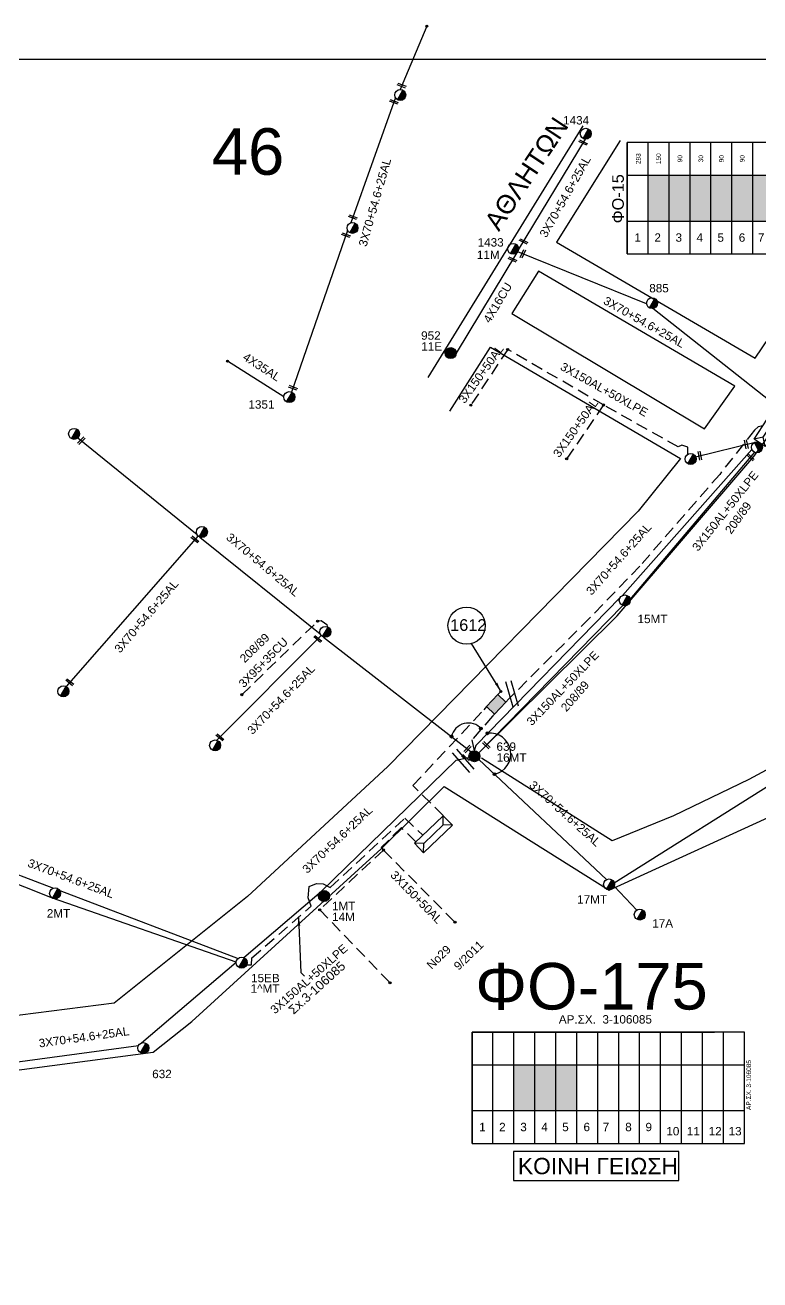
# Model space of a CAD drawing. Header units: millimetres. Extents: x 911 to 5440, y 753 to 2084.
# Drawn here: x 2510.5 to 2668.3, y 1520.7 to 1790.2 of the extents above; entities that cross this region are included whole.
import ezdxf
from ezdxf.enums import TextEntityAlignment as Align

# ---------------------------------------------------------------- set-up
doc = ezdxf.new("R2010")
doc.units = ezdxf.units.MM
doc.linetypes.add('DASHED', pattern=[19.05, 12.7, -6.35])
for name, color, linetype in [('Link Box 4 Διευθύνσεων', 7, 'Continuous'), ('Άγνωστα', 7, 'Continuous'), ('Ασφαλειοκιβώτια Χ.Τ 13 αναχωρήσεων', 7, 'Continuous'), ('Ασφαλειοκιβώτια Χ.Τ 9 αναχωρήσεων', 7, 'Continuous'), ('Γέφυρες Εναέριου Δικτύου', 7, 'Continuous'), ('Γυμνά εναέρια ΧΤ (3Φ)   4x16CU', 7, 'Continuous'), ('Γυμνά εναέρια ΧΤ (3Φ)   4x35AL', 7, 'Continuous'), ('Επιγραφές - Σχήματα', 7, 'Continuous'), ('Καλώδια ΧΤ   3x150+50AL', 7, 'DASHED'), ('Καλώδια ΧΤ   3x150AL+50XLPE', 7, 'DASHED'), ('Καλώδια ΧΤ   3x95+35 CU', 7, 'DASHED'), ('Μηχανική τομή', 7, 'Continuous'), ('Στύλος Ξύλινος', 7, 'Continuous'), ('Στύλος Ξύλινος @ 1', 7, 'Continuous'), ('Στύλος ΦΜ', 7, 'Continuous'), ('Στύλος ΦΜ @ 1', 7, 'Continuous'), ('Συνδέσεις', 7, 'Continuous'), ('Συνεστραμμένα ΧΤ   3x70+54.6+25 AL', 7, 'SYN_LINE'), ('Τομή', 7, 'Continuous'), ('Υποσταθμός εναέριος 2 στύλων', 7, 'Continuous'), ('Υποσταθμός πόλεως', 7, 'Continuous'), ('Υπόβαθρο ΔΕΗ', 7, 'Continuous')]:
    doc.layers.add(name, color=color, linetype=linetype)
doc.styles.get("Standard").update_dxf_attribs({"font": 'arial.ttf'})
doc.linetypes.add('SYN_LINE', pattern='A,0.5,-0.0001,["/\\/\\/\\/",Standard,S=0.1,R=0,X=0,Y=-0.05],-0.25', length=0.7501)
doc.dimstyles.new('ISO-25', dxfattribs={"dimtxt": 2.5, "dimasz": 1.8, "dimexe": 1.25, "dimexo": 0.625, "dimtad": 1, "dimtxsty": 'Standard', "dimcen": 1.8, "dimadec": 0, "dimazin": 0, "dimtfac": 1, "dimtmove": 0, "dimatfit": 3, "dimfxl": 1.25, "dimarcsym": 0})

# ---------------------------------------------------------------- blocks, each defined once
blk = doc.blocks.new('ΥΠΑΡΧΩΝ ΤΣΙΜΕΝΤΕΝΙΟΣ ΣΤΥΛΟΣ')
at = {"layer": 'Στύλος ΦΜ'}
blk.add_hatch(color=7, dxfattribs=at).paths.add_polyline_path([(-1.29, -2.28, 0.574793), (2.62, 0, 0.268822), (1.3, 2.27)])
at = {"layer": 'Στύλος ΦΜ', "color": 7}
blk.add_line((-1.29, -2.28), (1.3, 2.27), dxfattribs=at)
blk.add_circle((0, 0), 2.62, dxfattribs=at)
at = {"layer": 'Στύλος ΦΜ', "flags": 4}
for tag, p in [('ΑΡΙΘΜΟΣ', (-4.68, 8.05)), ('ΤΥΠΟΣ', (-4.91, 3.03))]:
    blk.add_attdef(tag, p, '', height=4, dxfattribs=at)
blk = doc.blocks.new('ΥΠΑΡΧΩΝ ΞΥΛΙΝΟΣ ΣΤΥΛΟΣ')
at = {"layer": 'Στύλος Ξύλινος'}
h = blk.add_hatch(color=7, dxfattribs=at)
h.paths.add_polyline_path([(-2.62, 0, 0.270008), (-1.29, -2.28), (1.3, 2.27, 0.576266)])
h.paths.add_polyline_path([(-1.29, -2.28, 0.574793), (2.62, 0, 0.268822), (1.3, 2.27)])
at = {"layer": 'Στύλος Ξύλινος', "color": 7}
blk.add_line((-1.29, -2.28), (1.3, 2.27), dxfattribs=at)
blk.add_circle((0, 0), 2.62, dxfattribs=at)
at = {"layer": 'Στύλος Ξύλινος', "flags": 4}
for tag, p in [('ΑΡΙΘΜΟΣ', (-4.91, 8.6)), ('ΤΥΠΟΣ', (-4.85, 3.39))]:
    blk.add_attdef(tag, p, '', height=4, dxfattribs=at)
blk = doc.blocks.new('ΥΠΟΣΤΑΘΜΟΣ ΠΟΛΕΩΣ')
at = {"layer": 'Υποσταθμός πόλεως', "linetype": 'Continuous', "ltscale": 40}
blk.add_lwpolyline([(-8.57, 2.82), (8.57, 2.82), (8.57, -2.82), (-8.57, -2.82)], close=True, dxfattribs=at)
for points in [[(-5.75, 0), (-8.57, 2.82)], [(5.75, 0), (8.57, 2.82)], [(-8.57, -2.82), (-5.75, 0)], [(-5.75, 0), (5.75, 0)], [(8.57, -2.82), (5.75, 0)]]:
    blk.add_lwpolyline(points, dxfattribs=at)
at = {"layer": 'Υποσταθμός πόλεως', "linetype": 'SYN_LINE', "ltscale": 40, "flags": 1}
for tag, p in [('ΜΕΤΑΣΧΗΜΑΤΙΣΜΟΣ', (10.6, 2.39)), ('ΙΣΧΥΣ', (10.58, -0.41)), ('ΑΡΙΘΜΟΣ', (10.7, -3.13))]:
    blk.add_attdef(tag, p, '', height=1.8, dxfattribs=at)
blk = doc.blocks.new('ΥΠΟΣΤΑΘΜΟΣ ΕΝΑΕΡΙΟΣ ΕΠΙ 2 ΣΤΥΛΩΝ')
at = {"layer": 'Υποσταθμός εναέριος 2 στύλων', "linetype": 'Continuous'}
for points in [[(-11.97, -2.11, 0.574793), (-8.45, -0.07, 0.268822), (-9.64, 1.98)], [(9.68, -2.15, 0.574793), (13.19, -0.1, 0.268822), (12.01, 1.95)]]:
    blk.add_hatch(color=256, dxfattribs=at).paths.add_polyline_path(points)
for p, q in [((-11.97, -2.11), (-9.64, 1.98)), ((9.68, -2.15), (12.01, 1.95))]:
    blk.add_line(p, q, dxfattribs=at)
for centre in [(-10.81, -0.07), (10.84, -0.1)]:
    blk.add_circle(centre, 2.36, dxfattribs=at)
at = {"layer": 'Υποσταθμός πόλεως', "linetype": 'Continuous', "ltscale": 40}
blk.add_lwpolyline([(-8.57, 2.82), (8.57, 2.82), (8.57, -2.82), (-8.57, -2.82)], close=True, dxfattribs=at)
for points in [[(-5.75, 0), (-8.57, 2.82)], [(-8.57, -2.82), (-5.75, 0)], [(-5.75, 0), (5.75, 0)], [(5.75, 0), (8.57, 2.82)], [(8.57, -2.82), (5.75, 0)]]:
    blk.add_lwpolyline(points, dxfattribs=at)
at = {"layer": 'Υποσταθμός εναέριος 2 στύλων', "ltscale": 40, "flags": 1}
for tag, p in [('ΜΕΤΑΣΧΗΜΑΤΙΣΜΟΣ', (14.09, 2.51)), ('ΙΣΧΥΣ', (14.07, -0.28)), ('ΑΡΙΘΜΟΣ', (14.19, -3))]:
    blk.add_attdef(tag, p, '', height=1.8, dxfattribs=at)
blk = doc.blocks.new('ΑΣΦΑΛΕΙΟΚΙΒΩΤΙΟ ΥΠΟΣΤΑΘΜΟΥ 9 ΑΝΑΧΩΡΗΣΕΩΝ')
at = {"layer": 'Ασφαλειοκιβώτια Χ.Τ 9 αναχωρήσεων', "ltscale": 40}
for p, q in [((-23.8, 40.36), (24.02, 40.36)), ((-9.72, 40.36), (-9.72, -40.64)), ((9.94, 40.36), (9.94, -40.64)), ((-23.8, 31.36), (24.02, 31.36)), ((-23.8, 22.36), (24.02, 22.36)), ((-23.8, 13.36), (24.02, 13.36)), ((-23.8, 4.36), (24.02, 4.36)), ((-23.8, -4.64), (24.02, -4.64)), ((-23.8, -13.64), (24.02, -13.64)), ((-23.8, -22.64), (24.02, -22.64)), ((-23.8, -31.64), (24.02, -31.64))]:
    blk.add_line(p, q, dxfattribs=at)
at = {"layer": 'Ασφαλειοκιβώτια Χ.Τ 9 αναχωρήσεων'}
blk.add_lwpolyline([(-23.8, -40.64), (24.02, -40.64), (24.02, 40.36), (-23.8, 40.36)], close=True, dxfattribs=at)
for s, p in [('1', (-18.61, 37.24)), ('2', (-18.61, 28.67)), ('3', (-18.61, 19.6)), ('4', (-18.61, 10.58)), ('5', (-18.61, 1.57)), ('6', (-18.61, -7.57)), ('7', (-18.61, -15.81)), ('8', (-18.61, -25.5)), ('9', (-18.61, -34.19))]:
    blk.add_text(s, height=3.6, rotation=270, dxfattribs=at).set_placement(p)
at = {"layer": 'Ασφαλειοκιβώτια Χ.Τ 9 αναχωρήσεων', "ltscale": 40}
for tag, height, p in [('ΟΝΟΜΑ', 5, (-0.16, 44.31)), ('ΚΕΙΜΕΝΟ 1', 2, (17.06, 35.59)), ('ΚΕΙΜΕΝΟ 2', 2, (17.06, 26.88)), ('ΚΕΙΜΕΝΟ 3', 2, (17.06, 17.69)), ('ΚΕΙΜΕΝΟ 4', 2, (17.06, 8.71)), ('ΚΕΙΜΕΝΟ 5', 2, (17.06, -0.13)), ('ΚΕΙΜΕΝΟ 6', 2, (17.06, -9.05)), ('ΚΕΙΜΕΝΟ 7', 2, (17.06, -18.13)), ('ΚΕΙΜΕΝΟ 8', 2, (17.06, -26.85)), ('ΚΕΙΜΕΝΟ 9', 2, (17.06, -35.99)), ('ΣΧ', 2, (-0.1, -42.64))]:
    blk.add_attdef(tag, text='', height=height, dxfattribs=at).set_placement(p, align=Align.MIDDLE_CENTER)
blk = doc.blocks.new('ΜΗΧΑΝΙΚΗ ΤΟΜΗ')
at = {"layer": 'Μηχανική τομή', "ltscale": 40}
for p, q in [((-1.89, 0.78), (1.89, 0.78)), ((1.89, 0), (-1.89, 0))]:
    blk.add_line(p, q, dxfattribs=at)
blk = doc.blocks.new('ΤΟΜΗ')
at = {"layer": 'Τομή', "ltscale": 40}
for p, q in [((-5.68, 0), (5.68, 0)), ((5.68, -2.33), (-5.68, -2.33))]:
    blk.add_line(p, q, dxfattribs=at)
blk = doc.blocks.new('_ΣΥΝΔΕΣΗ')
at = {"layer": 'Συνδέσεις', "linetype": 'SYN_LINE', "ltscale": 40}
blk.add_hatch(color=256, dxfattribs=at).paths.add_polyline_path([(0.5, -0.01, 1), (-0.5, -0.01, 1)])
at = {"layer": 'Συνδέσεις'}
blk.add_circle((0, -0.01), 0.5, dxfattribs=at)
blk = doc.blocks.new('ΑΣΦΑΛΕΙΟΚΙΒΩΤΙΟ ΥΠΟΣΤΑΘΜΟΥ 13 ΑΝΑΧΩΡΗΣΕΩΝ')
at = {"layer": 'Ασφαλειοκιβώτια Χ.Τ 13 αναχωρήσεων', "ltscale": 40}
for p, q in [((-23.86, 58.34), (23.96, 58.34)), ((-9.78, 58.34), (-9.78, -58.66)), ((9.87, 58.34), (9.87, -58.66)), ((23.96, 58.34), (23.96, -45.89)), ((-23.86, 49.34), (23.96, 49.34)), ((-23.86, 40.34), (23.96, 40.34)), ((-23.86, 31.34), (23.96, 31.34)), ((-23.86, 22.34), (23.96, 22.34)), ((-23.86, 13.34), (23.96, 13.34)), ((-23.86, 4.34), (23.96, 4.34)), ((-23.86, -4.66), (23.96, -4.66)), ((-23.86, -13.66), (23.96, -13.66)), ((-23.86, -22.66), (23.96, -22.66)), ((-23.86, -31.66), (23.96, -31.66)), ((-23.86, -40.66), (23.96, -40.66)), ((-23.86, -49.66), (23.96, -49.66))]:
    blk.add_line(p, q, dxfattribs=at)
at = {"layer": 'Ασφαλειοκιβώτια Χ.Τ 13 αναχωρήσεων'}
blk.add_lwpolyline([(-23.86, -58.66), (23.96, -58.66), (23.96, 58.34), (-23.86, 58.34)], close=True, dxfattribs=at)
for s, p in [('1', (-18.64, 55.26)), ('2', (-18.64, 46.69)), ('3', (-18.64, 37.62)), ('4', (-18.64, 28.59)), ('5', (-18.64, 19.58)), ('6', (-18.64, 10.45)), ('7', (-18.64, 2.2)), ('8', (-18.64, -7.48)), ('9', (-18.64, -16.18)), ('10', (-20.44, -25.14)), ('11', (-20.44, -33.94)), ('12', (-20.44, -43.31)), ('13', (-20.44, -51.88))]:
    blk.add_text(s, height=3.6, rotation=270, dxfattribs=at).set_placement(p)
at = {"layer": 'Ασφαλειοκιβώτια Χ.Τ 13 αναχωρήσεων', "ltscale": 40}
for tag, height, p in [('ΟΝΟΜΑ', 5, (1.15, 62.43)), ('ΚΕΙΜΕΝΟ 1', 2, (17.15, 53.4)), ('ΚΕΙΜΕΝΟ 2', 2, (17.15, 44.69)), ('ΚΕΙΜΕΝΟ 3', 2, (16.99, 35.93)), ('ΚΕΙΜΕΝΟ 4', 2, (16.99, 26.95)), ('ΚΕΙΜΕΝΟ 5', 2, (16.99, 18.11)), ('ΚΕΙΜΕΝΟ 6', 2, (16.99, 9.19)), ('ΚΕΙΜΕΝΟ 7', 2, (16.99, 0.11)), ('ΚΕΙΜΕΝΟ 8', 2, (16.99, -8.61)), ('ΚΕΙΜΕΝΟ 9', 2, (16.99, -17.74)), ('ΚΕΙΜΕΝΟ 10', 2, (16.99, -26.96)), ('ΚΕΙΜΕΝΟ 11', 2, (16.99, -36.04)), ('ΚΕΙΜΕΝΟ 12', 2, (16.99, -44.96)), ('ΚΕΙΜΕΝΟ 13', 2, (16.99, -54.16)), ('ΣΧ', 2, (1.2, -60.52))]:
    blk.add_attdef(tag, text='', height=height, dxfattribs=at).set_placement(p, align=Align.MIDDLE_CENTER)
blk = doc.blocks.new('LINK BOX 4 ΑΝΑΧΩΡΗΣΕΩΝ')
at = {"layer": 'Link Box 4 Διευθύνσεων', "ltscale": 40}
blk.add_hatch(color=256, dxfattribs=at).paths.add_polyline_path([(-3.54, 0), (-3.54, -4.67), (3.54, -4.67), (3.54, 0)])
for p, q in [((-3.54, 0), (-5.33, 0)), ((5.33, 0), (3.54, 0)), ((-3.54, -4.67), (-5.33, -4.67)), ((5.33, -4.67), (3.54, -4.67))]:
    blk.add_line(p, q, dxfattribs=at)
blk.add_lwpolyline([(-3.54, -4.67), (-3.54, 0), (3.54, 0), (3.54, -4.67)], close=True, dxfattribs=at)

msp = doc.modelspace()

# ---------------------------------------------------------------- hatches: boundary and pattern name
at = {"layer": 'Ασφαλειοκιβώτια Χ.Τ 9 αναχωρήσεων'}
for color, points in [(5, [(2648.82, 1757.97), (2644.32, 1757.97), (2644.32, 1748.15), (2648.82, 1748.15)]), (27, [(2653.32, 1757.97), (2648.82, 1757.97), (2648.82, 1748.15), (2653.32, 1748.15)]), (6, [(2657.82, 1757.97), (2653.32, 1757.97), (2653.32, 1748.15), (2657.82, 1748.15)]), (1, [(2662.32, 1757.97), (2657.82, 1757.97), (2657.82, 1748.15), (2662.32, 1748.15)]), (85, [(2666.82, 1757.97), (2662.32, 1757.97), (2662.32, 1748.15), (2666.82, 1748.15)]), (2, [(2671.32, 1757.97), (2666.82, 1757.97), (2666.82, 1748.15), (2671.32, 1748.15)])]:
    msp.add_hatch(color=color, dxfattribs=at).paths.add_polyline_path(points)
at = {"layer": 'Γέφυρες Εναέριου Δικτύου', "linetype": 'Continuous', "ltscale": 0.2}
h = msp.add_hatch(color=30, dxfattribs=at)
h.dxf.hatch_style = 1
h.paths.add_polyline_path([(2615.5, 1557.1), (2620, 1557.1), (2620, 1566.93), (2615.5, 1566.93)])
h = msp.add_hatch(color=27, dxfattribs=at)
h.dxf.hatch_style = 1
h.paths.add_polyline_path([(2620, 1557.1), (2624.5, 1557.1), (2624.5, 1566.93), (2620, 1566.93)])
h = msp.add_hatch(color=62, dxfattribs=at)
h.dxf.hatch_style = 1
h.paths.add_polyline_path([(2629, 1566.93), (2624.5, 1566.93), (2624.5, 1557.1), (2629, 1557.1)])

# ---------------------------------------------------------------- linework, layer by layer
at = {"layer": 'Άγνωστα', "color": 30, "linetype": 'DASHED', "ltscale": 0.2}
msp.add_lwpolyline([(2600.33, 1620.44), (2593.81, 1626.9), (2609.03, 1643.2)], dxfattribs=at)
at = {"layer": 'Γέφυρες Εναέριου Δικτύου'}
for centre, radius, start, end in [((2605.7, 1636.65), 3.69, 40.6164, 168.0418), ((2610.35, 1633.7), 4.47, 282.5428, 96.7773)]:
    msp.add_arc(centre, radius, start, end, dxfattribs=at)
at = {"layer": 'Γυμνά εναέρια ΧΤ (3Φ)   4x16CU', "color": 1}
msp.add_lwpolyline([(2616.03, 1741.23), (2603.09, 1719.74)], dxfattribs=at)
at = {"layer": 'Γυμνά εναέρια ΧΤ (3Φ)   4x35AL', "color": 27}
msp.add_lwpolyline([(2566.07, 1710.4), (2553.96, 1718.06)], dxfattribs=at)
at = {"layer": 'Επιγραφές - Σχήματα'}
for points in [[(953.51, 1782.88), (3198.57, 1782.88)], [(2555.84, 1588.97), (2516.34, 1602.72), (2486.25, 1614.69), (2457.61, 1625.06)]]:
    msp.add_lwpolyline(points, dxfattribs=at)
at = {"layer": 'Επιγραφές - Σχήματα', "color": 190}
msp.add_lwpolyline([(2615.41, 1542.11), (2650.92, 1542.11), (2650.92, 1548.29), (2615.41, 1548.29)], close=True, dxfattribs=at)
at = {"layer": 'Επιγραφές - Σχήματα'}
msp.add_circle((2605.33, 1661.25), 4, dxfattribs=at)
at = {"layer": 'Καλώδια ΧΤ   3x150+50AL', "color": 7, "ltscale": 0.2}
for points in [[(2614.16, 1720.58), (2606.25, 1708.62)], [(2634.76, 1708.64), (2626.83, 1697.08)]]:
    msp.add_lwpolyline(points, dxfattribs=at)
at = {"layer": 'Καλώδια ΧΤ   3x150+50AL', "color": 62, "ltscale": 0.2}
for points in [[(2594.45, 1614.83), (2591.31, 1617.9), (2587, 1613.59), (2587.47, 1613.06), (2602.84, 1597.55)], [(2587.47, 1613.06), (2573.78, 1600.23), (2588.87, 1584.54)]]:
    msp.add_lwpolyline(points, dxfattribs=at)
at = {"layer": 'Καλώδια ΧΤ   3x150AL+50XLPE', "color": 7, "ltscale": 0.2}
msp.add_lwpolyline([(2652.85, 1698.05), (2652.87, 1699.61), (2651.55, 1700.04), (2650.8, 1699.65), (2634.76, 1708.64), (2614.16, 1720.58)], dxfattribs=at)
at = {"layer": 'Καλώδια ΧΤ   3x150AL+50XLPE', "color": 173, "ltscale": 0.2}
msp.add_lwpolyline([(2668.96, 1704.16), (2667.94, 1703.94), (2667.2, 1703.23), (2659.7, 1693.73), (2642.52, 1674.01), (2631.72, 1662.83), (2614.38, 1645.5)], dxfattribs=at)
at = {"layer": 'Καλώδια ΧΤ   3x150AL+50XLPE', "color": 30, "ltscale": 0.2}
msp.add_lwpolyline([(2611.35, 1642.26), (2610.93, 1641.81), (2606.43, 1636.7), (2606.99, 1634.37)], dxfattribs=at)
at = {"layer": 'Καλώδια ΧΤ   3x150AL+50XLPE', "color": 27, "ltscale": 0.2}
msp.add_lwpolyline([(2558.08, 1588.38), (2559.11, 1588.42), (2559.22, 1589.9), (2571.92, 1600.97), (2571.33, 1602.77), (2571.53, 1605.24), (2573.08, 1605.88), (2574.53, 1605.83), (2576.03, 1605), (2592.04, 1619.87), (2595.92, 1616.23)], dxfattribs=at)
at = {"layer": 'Καλώδια ΧΤ   3x95+35 CU', "color": 30, "ltscale": 0.2}
msp.add_lwpolyline([(2557.05, 1646.42), (2573.32, 1662.2), (2574.07, 1662.37), (2574.81, 1661.84), (2575.32, 1661.51), (2575.35, 1661.04)], dxfattribs=at)
at = {"layer": 'Συνεστραμμένα ΧΤ   3x70+54.6+25 AL', "color": 62, "ltscale": 20}
msp.add_line((2637.06, 1606.02), (2677.12, 1631.3), dxfattribs=at)
at = {"layer": 'Συνεστραμμένα ΧΤ   3x70+54.6+25 AL', "color": 27, "ltscale": 20}
for points in [[(2596.8, 1790.01), (2591.03, 1776.4)], [(2590.05, 1774.67), (2580.47, 1747.79)], [(2579.78, 1746.11), (2567.7, 1711.42)], [(2574.13, 1604.2), (2603.07, 1632.35), (2607.02, 1633.2)], [(2488.01, 1615.73), (2516.56, 1604.87)], [(2517.93, 1604.36), (2556.25, 1589.77)], [(2557.47, 1589.95), (2573.69, 1603.77)], [(2535.5, 1571.64), (2555.84, 1588.97)], [(2485.54, 1564.39), (2534.85, 1571.1)]]:
    msp.add_lwpolyline(points, dxfattribs=at)
at = {"layer": 'Συνεστραμμένα ΧΤ   3x70+54.6+25 AL', "color": 1, "ltscale": 20}
for points in [[(2616.48, 1741.93), (2630.84, 1765.73)], [(2644.01, 1730.38), (2616.31, 1741.53)], [(2671.94, 1708.36), (2645.37, 1729.34)]]:
    msp.add_lwpolyline(points, dxfattribs=at)
at = {"layer": 'Συνεστραμμένα ΧΤ   3x70+54.6+25 AL', "color": 30, "ltscale": 20}
for points in [[(2521.83, 1701.57), (2547.43, 1680.79)], [(2547.63, 1680.53), (2519.27, 1648.17)], [(2548.05, 1680.26), (2573.87, 1659.51)], [(2574.09, 1659.15), (2551.69, 1636.63)], [(2574.62, 1658.8), (2606.31, 1634.13)]]:
    msp.add_lwpolyline(points, dxfattribs=at)
at = {"layer": 'Συνεστραμμένα ΧΤ   3x70+54.6+25 AL', "ltscale": 10}
msp.add_lwpolyline([(2654.54, 1697.51), (2667.3, 1700.67)], dxfattribs=at)
at = {"layer": 'Συνεστραμμένα ΧΤ   3x70+54.6+25 AL', "color": 85, "ltscale": 20}
for points in [[(2666.63, 1699.05), (2638.79, 1667.72)], [(2638.31, 1667.28), (2607.29, 1635.54), (2606.99, 1634.37)], [(2607.97, 1632.5), (2635.38, 1606.71)]]:
    msp.add_lwpolyline(points, dxfattribs=at)
at = {"layer": 'Συνεστραμμένα ΧΤ   3x70+54.6+25 AL', "color": 2, "ltscale": 20}
for points in [[(2640.48, 1666.88), (2667.23, 1698.48)], [(2607.94, 1633.93), (2638.92, 1665.56)]]:
    msp.add_lwpolyline(points, dxfattribs=at)
at = {"layer": 'Συνεστραμμένα ΧΤ   3x70+54.6+25 AL', "color": 62, "ltscale": 20}
msp.add_lwpolyline([(2637.05, 1605.3), (2641.87, 1600.17)], dxfattribs=at)
at = {"layer": 'Υπόβαθρο ΔΕΗ', "ltscale": 0.2}
for points in [[(2638.32, 1765.47), (2624.64, 1743.64), (2667.34, 1718.72), (2689.89, 1751.97), (2706.32, 1779.72)], [(2597.1, 1714.54), (2630.35, 1768.59)], [(2878.16, 1754.36), (2911.51, 1720.42), (2890.61, 1704.52), (2852.09, 1702.81), (2828.28, 1701.91), (2806.3, 1697.22), (2793.5, 1693.89), (2777.38, 1689.34), (2760.29, 1683.04), (2743.04, 1674.55), (2725.84, 1664.85), (2707.71, 1653.78), (2690.46, 1641.41), (2665.98, 1628.2), (2649.75, 1620.43), (2636.57, 1615.01), (2608.51, 1632.78)], [(2656.44, 1703.51), (2662.93, 1712.67), (2620.78, 1737.35), (2615.05, 1728.32), (2656.44, 1703.51)], [(2607.94, 1633.93), (2637.68, 1663.37), (2667.03, 1697.55), (2682.57, 1719.15), (2683.34, 1719.26), (2713.49, 1698.91)], [(2600.53, 1626.68), (2635.98, 1604.46), (2675.11, 1622.34), (2692.28, 1632.67), (2705.6, 1641.68), (2728.49, 1616.03), (2703.72, 1590.72), (2692, 1576.09)], [(2580.06, 1464.98), (2552.14, 1465.71), (2510.03, 1474.06), (2492.44, 1477.33), (2467.05, 1478.78), (2437.6, 1475.51), (2429.95, 1472.97), (2442.87, 1493.09), (2486.45, 1562.6), (2502.14, 1564.89), (2537.96, 1569.62), (2546.28, 1576.22), (2586.96, 1613.28), (2600.53, 1626.68)]]:
    msp.add_lwpolyline(points, dxfattribs=at)
msp.add_lwpolyline([(2601.74, 1707.29), (2610.49, 1721.07), (2651.26, 1697.17), (2642.19, 1685.83), (2588.41, 1630.99), (2558.28, 1603.11), (2529.63, 1580.16), (2485.76, 1574.57, 0.307768), (2475.16, 1566.79), (2472.92, 1563.19, -0.263821), (2464.03, 1558.63), (2448.54, 1565.57), (2462.61, 1594.79), (2472.75, 1618.36), (2483.39, 1641.88)], format="xyb", dxfattribs=at)

# ---------------------------------------------------------------- block references
at = {"layer": 'Link Box 4 Διευθύνσεων', "xscale": 0.4999999999999274, "yscale": 0.4999999999999274, "zscale": 0.4999999999999274, "rotation": 46.90738097939089}
msp.add_blockref('LINK BOX 4 ΑΝΑΧΩΡΗΣΕΩΝ', (2610.85, 1645.15), dxfattribs=at)
at = {"layer": 'Ασφαλειοκιβώτια Χ.Τ 13 αναχωρήσεων'}
ref = msp.add_blockref('ΑΣΦΑΛΕΙΟΚΙΒΩΤΙΟ ΥΠΟΣΤΑΘΜΟΥ 13 ΑΝΑΧΩΡΗΣΕΩΝ', (2635.67, 1561.99), dxfattribs=dict(at, xscale=0.5, yscale=0.5, zscale=0.5, rotation=90))
ref.add_attrib('ΣΧ', 'ΑΡ.ΣΧ. 3-106085', dxfattribs={"ltscale": 40, "height": 1, "rotation": 90}).set_placement((2665.93, 1562.59), align=Align.MIDDLE_CENTER)
at = {"layer": 'Ασφαλειοκιβώτια Χ.Τ 9 αναχωρήσεων', "xscale": 0.5, "yscale": 0.5, "zscale": 0.5, "rotation": 90}
msp.add_blockref('ΑΣΦΑΛΕΙΟΚΙΒΩΤΙΟ ΥΠΟΣΤΑΘΜΟΥ 9 ΑΝΑΧΩΡΗΣΕΩΝ', (2660.01, 1753.01), dxfattribs=at).add_auto_attribs({'ΟΝΟΜΑ': 'ΦΟ-15', 'ΣΧ': 'h-0.44', 'ΚΕΙΜΕΝΟ 2': '150', 'ΚΕΙΜΕΝΟ 1': '293', 'ΚΕΙΜΕΝΟ 3': '90', 'ΚΕΙΜΕΝΟ 4': '30', 'ΚΕΙΜΕΝΟ 5': '90', 'ΚΕΙΜΕΝΟ 6': '90'})
at = {"layer": 'Μηχανική τομή'}
for p, xscale, yscale, zscale, rotation in [((2591.46, 1777.42), 0.4999999999999904, 0.4999999999999904, 0.4999999999999904, 159.1124171891735), ((2589.78, 1773.92), 0.4999999999999904, 0.4999999999999904, 0.4999999999999904, 159.1124171891735), ((2630.29, 1764.82), 0.500000000000066, 0.500000000000066, 0.500000000000066, 334.2714413280486), ((2580.96, 1749.18), 0.4999999999999904, 0.4999999999999904, 0.4999999999999904, 159.1124171891735), ((2579.49, 1745.29), 0.4999999999999904, 0.4999999999999904, 0.4999999999999904, 159.1124171891735), ((2617.49, 1743.6), 0.5000000000000662, 0.5000000000000662, 0.5000000000000662, 334.2714413280486), ((2617.6, 1741.01), 0.4999999999999673, 0.4999999999999673, 0.4999999999999673, 64.27144132807211), ((2615.12, 1739.72), 0.500000000000066, 0.500000000000066, 0.500000000000066, 334.2714413280486), ((2568.09, 1712.53), 0.4999999999999904, 0.4999999999999904, 0.4999999999999904, 159.1124171891735), ((2522.71, 1700.85), 0.5000000000002308, 0.5000000000002308, 0.5000000000002308, 45.98073292679353), ((2665.6, 1700.25), 0.4999999999999809, 0.4999999999999809, 0.4999999999999809, 101.3671786745511), ((2655.64, 1697.78), 0.4999999999999809, 0.4999999999999809, 0.4999999999999809, 101.3671786745511), ((2666.46, 1697.58), 0.499999999999957, 0.499999999999957, 0.499999999999957, 135.8471979980246), ((2547.08, 1679.91), 0.4999999999999356, 0.4999999999999356, 0.4999999999999356, 140.789767882408), ((2573.49, 1658.54), 0.4999999999999356, 0.4999999999999356, 0.4999999999999356, 140.789767882408), ((2520.21, 1649.25), 0.4999999999999356, 0.4999999999999356, 0.4999999999999356, 140.789767882408), ((2552.47, 1637.42), 0.4999999999999356, 0.4999999999999356, 0.4999999999999356, 140.789767882408), ((2609.71, 1635.73), 0.499999999999957, 0.499999999999957, 0.499999999999957, 135.8471979980246), ((2605.22, 1632.92), 0.499999999999957, 0.499999999999957, 0.499999999999957, 135.8471979980246), ((2605.68, 1634.62), 0.5000000000002308, 0.5000000000002308, 0.5000000000002308, 45.98073292679353)]:
    msp.add_blockref('ΜΗΧΑΝΙΚΗ ΤΟΜΗ', p, dxfattribs=dict(at, xscale=xscale, yscale=yscale, zscale=zscale, rotation=rotation))
at = {"layer": 'Στύλος Ξύλινος @ 1', "ltscale": 40}
ref = msp.add_blockref('ΥΠΑΡΧΩΝ ΞΥΛΙΝΟΣ ΣΤΥΛΟΣ', (2601.91, 1719.78), dxfattribs=dict(at, xscale=0.4499999999998181, yscale=0.4499999999998181, zscale=0.4499999999998181))
ref.add_attrib('ΤΥΠΟΣ', '11E', (2595.59, 1720.32), dxfattribs={"layer": 'Στύλος Ξύλινος', "height": 1.8, "flags": 4})
ref.add_attrib('ΑΡΙΘΜΟΣ', '952', (2595.56, 1722.66), dxfattribs={"layer": 'Στύλος Ξύλινος', "height": 1.8, "flags": 4})
ref = msp.add_blockref('ΥΠΑΡΧΩΝ ΞΥΛΙΝΟΣ ΣΤΥΛΟΣ', (2607.02, 1633.2), dxfattribs=dict(at, xscale=0.4499999999998181, yscale=0.4499999999998181, zscale=0.4499999999998181))
ref.add_attrib('ΤΥΠΟΣ', '16MT', (2611.78, 1632.02), dxfattribs={"layer": 'Στύλος Ξύλινος', "height": 1.8, "flags": 4})
ref.add_attrib('ΑΡΙΘΜΟΣ', '639', (2611.75, 1634.37), dxfattribs={"layer": 'Στύλος Ξύλινος', "height": 1.8, "flags": 4})
ref = msp.add_blockref('ΥΠΑΡΧΩΝ ΞΥΛΙΝΟΣ ΣΤΥΛΟΣ', (2574.7, 1603.18), dxfattribs=dict(at, xscale=0.4499999999998181, yscale=0.4499999999998181, zscale=0.4499999999998181))
ref.add_attrib('ΤΥΠΟΣ', '14M', (2576.44, 1597.8), dxfattribs={"layer": 'Στύλος Ξύλινος', "height": 1.8, "flags": 4})
ref.add_attrib('ΑΡΙΘΜΟΣ', '1MT', (2576.41, 1600.14), dxfattribs={"layer": 'Στύλος Ξύλινος', "height": 1.8, "flags": 4})
at = {"layer": 'Στύλος ΦΜ @ 1', "ltscale": 40, "xscale": 0.4499999999998181, "yscale": 0.4499999999998181, "zscale": 0.4499999999998181}
for p in [(2591.08, 1775.23), (2580.82, 1746.67), (2521.02, 1702.44), (2653.46, 1697.04), (2548.46, 1681.37), (2574.98, 1659.92), (2518.7, 1647.14), (2551.31, 1635.52)]:
    msp.add_blockref('ΥΠΑΡΧΩΝ ΤΣΙΜΕΝΤΕΝΙΟΣ ΣΤΥΛΟΣ', p, dxfattribs=at)
at = {"layer": 'Στύλος ΦΜ @ 1', "ltscale": 40}
ref = msp.add_blockref('ΥΠΑΡΧΩΝ ΤΣΙΜΕΝΤΕΝΙΟΣ ΣΤΥΛΟΣ', (2630.93, 1766.9), dxfattribs=dict(at, xscale=0.4499999999998181, yscale=0.4499999999998181, zscale=0.4499999999998181))
ref.add_attrib('ΤΥΠΟΣ', '1434', (2626.06, 1768.89), dxfattribs={"layer": 'Στύλος ΦΜ', "height": 1.8, "flags": 4})
ref = msp.add_blockref('ΥΠΑΡΧΩΝ ΤΣΙΜΕΝΤΕΝΙΟΣ ΣΤΥΛΟΣ', (2615.33, 1742.18), dxfattribs=dict(at, xscale=0.4499999999998181, yscale=0.4499999999998181, zscale=0.4499999999998181))
ref.add_attrib('ΤΥΠΟΣ', '11M', (2607.54, 1740), dxfattribs={"layer": 'Στύλος ΦΜ', "height": 1.8, "flags": 4})
ref.add_attrib('ΑΡΙΘΜΟΣ', '1433', (2607.7, 1742.67), dxfattribs={"layer": 'Στύλος ΦΜ', "height": 1.8, "flags": 4})
ref = msp.add_blockref('ΥΠΑΡΧΩΝ ΤΣΙΜΕΝΤΕΝΙΟΣ ΣΤΥΛΟΣ', (2645.18, 1730.51), dxfattribs=dict(at, xscale=0.4499999999998181, yscale=0.4499999999998181, zscale=0.4499999999998181))
ref.add_attrib('ΤΥΠΟΣ', '885', (2644.57, 1732.83), dxfattribs={"layer": 'Στύλος ΦΜ', "height": 1.8, "flags": 4})
ref = msp.add_blockref('ΥΠΑΡΧΩΝ ΤΣΙΜΕΝΤΕΝΙΟΣ ΣΤΥΛΟΣ', (2567.24, 1710.33), dxfattribs=dict(at, xscale=0.4499999999998181, yscale=0.4499999999998181, zscale=0.4499999999998181))
ref.add_attrib('ΤΥΠΟΣ', '1351', (2558.46, 1707.85), dxfattribs={"layer": 'Στύλος ΦΜ', "height": 1.8, "flags": 4})
ref = msp.add_blockref('ΥΠΑΡΧΩΝ ΤΣΙΜΕΝΤΕΝΙΟΣ ΣΤΥΛΟΣ', (2639.32, 1666.67), dxfattribs=dict(at, xscale=0.4499999999998181, yscale=0.4499999999998181, zscale=0.4499999999998181))
ref.add_attrib('ΤΥΠΟΣ', '15MT', (2642.05, 1661.79), dxfattribs={"layer": 'Στύλος ΦΜ', "height": 1.8, "flags": 4})
ref = msp.add_blockref('ΥΠΑΡΧΩΝ ΤΣΙΜΕΝΤΕΝΙΟΣ ΣΤΥΛΟΣ', (2635.94, 1605.67), dxfattribs=dict(at, xscale=0.4499999999998181, yscale=0.4499999999998181, zscale=0.4499999999998181))
ref.add_attrib('ΤΥΠΟΣ', '17MT', (2629.08, 1601.55), dxfattribs={"layer": 'Στύλος ΦΜ', "height": 1.8, "flags": 4})
ref = msp.add_blockref('ΥΠΑΡΧΩΝ ΤΣΙΜΕΝΤΕΝΙΟΣ ΣΤΥΛΟΣ', (2516.92, 1603.75), dxfattribs=dict(at, xscale=0.4499999999998181, yscale=0.4499999999998181, zscale=0.4499999999998181))
ref.add_attrib('ΤΥΠΟΣ', '2MT', (2515.15, 1598.56), dxfattribs={"layer": 'Στύλος ΦΜ', "height": 1.8, "flags": 4})
ref = msp.add_blockref('ΥΠΑΡΧΩΝ ΤΣΙΜΕΝΤΕΝΙΟΣ ΣΤΥΛΟΣ', (2642.54, 1599.2), dxfattribs=dict(at, xscale=0.4499999999998181, yscale=0.4499999999998181, zscale=0.4499999999998181))
ref.add_attrib('ΤΥΠΟΣ', '17Α', (2645.21, 1596.4), dxfattribs={"layer": 'Στύλος ΦΜ', "height": 1.8, "flags": 4})
ref = msp.add_blockref('ΥΠΑΡΧΩΝ ΤΣΙΜΕΝΤΕΝΙΟΣ ΣΤΥΛΟΣ', (2557.01, 1588.87), dxfattribs=dict(at, xscale=0.4499999999998181, yscale=0.4499999999998181, zscale=0.4499999999998181))
ref.add_attrib('ΤΥΠΟΣ', '1^ MT', (2558.92, 1582.4), dxfattribs={"layer": 'Στύλος ΦΜ', "height": 1.8, "flags": 4})
ref.add_attrib('ΑΡΙΘΜΟΣ', '15EB', (2559.03, 1584.66), dxfattribs={"layer": 'Στύλος ΦΜ', "height": 1.8, "flags": 4})
ref = msp.add_blockref('ΥΠΑΡΧΩΝ ΤΣΙΜΕΝΤΕΝΙΟΣ ΣΤΥΛΟΣ', (2535.88, 1570.52), dxfattribs=dict(at, xscale=0.4499999999998181, yscale=0.4499999999998181, zscale=0.4499999999998181))
ref.add_attrib('ΤΥΠΟΣ', '632', (2537.79, 1564.06), dxfattribs={"layer": 'Στύλος ΦΜ', "height": 1.8, "flags": 4})
at = {"layer": 'Συνδέσεις'}
for p, xscale, yscale, zscale in [((2596.8, 1790.01), 0.4499999999998181, 0.4499999999998181, 0.4499999999998181), ((2614.16, 1720.58), 0.4499999999998181, 0.4499999999998181, 0.4499999999998181), ((2553.96, 1718.06), 0.4499999999998181, 0.4499999999998181, 0.4499999999998181), ((2606.25, 1708.62), 0.4499999999998181, 0.4499999999998181, 0.4499999999998181), ((2634.76, 1708.64), 0.4499999999998181, 0.4499999999998181, 0.4499999999998181), ((2626.83, 1697.08), 0.4499999999998181, 0.4499999999998181, 0.4499999999998181), ((2573.32, 1662.2), 0.4499999999998181, 0.4499999999998181, 0.4499999999998181), ((2612.67, 1647.1), 0.4499999999998181, 0.4499999999998181, 0.4499999999998181), ((2557.05, 1646.42), 0.4499999999998181, 0.4499999999998181, 0.4499999999998181), ((2608.4, 1639.16), 0.6090081717567948, 0.6090081717567948, 0.6090081717567948), ((2602.09, 1637.42), 0.6090081717567948, 0.6090081717567948, 0.6090081717567948), ((2609.82, 1638.14), 0.6090081717567948, 0.6090081717567948, 0.6090081717567948), ((2611.32, 1629.34), 0.6090081717567948, 0.6090081717567948, 0.6090081717567948), ((2587.47, 1613.06), 0.4499999999998181, 0.4499999999998181, 0.4499999999998181), ((2573.78, 1600.23), 0.4499999999998181, 0.4499999999998181, 0.4499999999998181), ((2602.84, 1597.55), 0.4499999999998181, 0.4499999999998181, 0.4499999999998181), ((2588.87, 1584.54), 0.4499999999998181, 0.4499999999998181, 0.4499999999998181)]:
    msp.add_blockref('_ΣΥΝΔΕΣΗ', p, dxfattribs=dict(at, xscale=xscale, yscale=yscale, zscale=zscale))
at = {"layer": 'Τομή'}
for p, xscale, yscale, zscale, rotation in [((2615.65, 1646.77), 0.4999999999999615, 0.4999999999999615, 0.4999999999999615, 286.1568864236882), ((2605.02, 1632.58), 0.4999999999999643, 0.4999999999999643, 0.4999999999999643, 311.1027243680468)]:
    msp.add_blockref('ΤΟΜΗ', p, dxfattribs=dict(at, xscale=xscale, yscale=yscale, zscale=zscale, rotation=rotation))
at = {"layer": 'Υποσταθμός εναέριος 2 στύλων', "xscale": 0.5000000000000399, "yscale": 0.5000000000000399, "zscale": 0.5000000000000399, "rotation": 56.99127996260402}
msp.add_blockref('ΥΠΟΣΤΑΘΜΟΣ ΕΝΑΕΡΙΟΣ ΕΠΙ 2 ΣΤΥΛΩΝ', (2670.61, 1704.11), dxfattribs=at)
at = {"layer": 'Υποσταθμός πόλεως', "xscale": 0.4999999999998899, "yscale": 0.4999999999998899, "zscale": 0.4999999999998899, "rotation": 43.63365209325237}
msp.add_blockref('ΥΠΟΣΤΑΘΜΟΣ ΠΟΛΕΩΣ', (2598.2, 1616.46), dxfattribs=at)

# ---------------------------------------------------------------- texts
at = {"layer": 'Γυμνά εναέρια ΧΤ (3Φ)   4x16CU', "color": 7, "insert": (2608.79, 1726.99), "char_height": 1.8, "width": 168.3718, "attachment_point": 1, "rotation": 59.2266}
msp.add_mtext('4X16CU', dxfattribs=at)
at = {"layer": 'Γυμνά εναέρια ΧΤ (3Φ)   4x35AL', "color": 7, "insert": (2558.07, 1719.99), "char_height": 1.8, "width": 168.3718, "attachment_point": 1, "rotation": 327.1747}
msp.add_mtext('4X35AL', dxfattribs=at)
at = {"layer": 'Επιγραφές - Σχήματα', "attachment_point": 1}
for s, insert, char_height, width in [('46', (2550.62, 1768.09), 10, 85.544), ('1612', (2601.81, 1662.63), 2.5, 8.2063), ('ΦΟ-175', (2607.17, 1588.8), 10, 11.1692)]:
    msp.add_mtext(s, dxfattribs=dict(at, insert=insert, char_height=char_height, width=width))
at = {"layer": 'Επιγραφές - Σχήματα', "insert": (2608.93, 1747.96), "char_height": 4, "width": 11.1692, "attachment_point": 1, "rotation": 56.5288}
msp.add_mtext('ΑΘΛΗΤΩΝ ', dxfattribs=at)
at = {"layer": 'Επιγραφές - Σχήματα', "color": 7, "char_height": 1.8}
for s, insert, width, attachment_point, rotation in [('208/89', (2660.7, 1681.81), 168.3718, 1, 54.3508), ('208/89', (2556.41, 1654.44), 168.3718, 1, 44.1188), ('208/89', (2625.41, 1643.8), 168.3718, 1, 48.9976), ('9/2011', (2602.37, 1588.41), 168.3718, 1, 44.1188), ('No29', (2596.57, 1588.61), 168.3718, 1, 44.1188), ('{\\H1.083x;\\C256;Σx.3-106085}', (2573.17, 1583.46), 27.8484, 5, 42.1053)]:
    msp.add_mtext(s, dxfattribs=dict(at, insert=insert, width=width, attachment_point=attachment_point, rotation=rotation))
at = {"layer": 'Επιγραφές - Σχήματα', "color": 7, "insert": (2625.14, 1577.59), "char_height": 1.8, "width": 25.4542, "attachment_point": 1}
msp.add_mtext('ΑΡ.ΣΧ.  3-106085', dxfattribs=at)
at = {"layer": 'Επιγραφές - Σχήματα', "color": 190, "insert": (2616.36, 1546.94), "char_height": 3.5, "width": 35.1311, "attachment_point": 1}
msp.add_mtext('KOINH ΓΕΙΩΣΗ', dxfattribs=at)
at = {"layer": 'Καλώδια ΧΤ   3x150+50AL', "color": 7, "char_height": 1.8, "width": 168.3718, "attachment_point": 1}
for insert, rotation in [((2603.46, 1709.86), 54.5236), ((2623.77, 1698.26), 54.5236), ((2590.1, 1608.79), 314.4182)]:
    msp.add_mtext('3X150+50AL', dxfattribs=dict(at, insert=insert, rotation=rotation))
at = {"layer": 'Καλώδια ΧΤ   3x150AL+50XLPE', "color": 7, "char_height": 1.8, "width": 27.8484, "attachment_point": 5}
for insert, rotation in [((2634.9, 1711.97), 330.8004), ((2660.9, 1685.86), 51.4429), ((2625.99, 1647.81), 46.0897), ((2571.46, 1585.36), 41.3703)]:
    msp.add_mtext('3X150AL+50XLPE', dxfattribs=dict(at, insert=insert, rotation=rotation))
at = {"layer": 'Καλώδια ΧΤ   3x95+35 CU', "color": 7, "insert": (2556.18, 1649.04), "char_height": 1.8, "width": 168.3718, "attachment_point": 1, "rotation": 45.4888}
msp.add_mtext('3X95+35CU', dxfattribs=at)
at = {"layer": 'Συνεστραμμένα ΧΤ   3x70+54.6+25 AL', "color": 7, "char_height": 1.8, "width": 168.3718, "attachment_point": 1}
for insert, rotation in [((2582.09, 1743), 74.2039), ((2620.89, 1745.33), 60.4879), ((2635.42, 1732.05), 330.4879), ((2630.83, 1668.85), 48.282), ((2554.67, 1681.31), 320.0573), ((2529.51, 1656.41), 49.5893), ((2558.04, 1638.98), 46.1165), ((2619.81, 1628.11), 318.0304), ((2569.85, 1609.21), 43.5821), ((2511.51, 1611.24), 339.395), ((2513.31, 1572.43), 7.8147)]:
    msp.add_mtext('3X70+54.6+25AL', dxfattribs=dict(at, insert=insert, rotation=rotation))

# ---------------------------------------------------------------- leaders
at = {"layer": 'Επιγραφές - Σχήματα'}
for points in [[(2612.63, 1647.32), (2606.35, 1657.39)], [(2569.23, 1598.62), (2569.72, 1586.77), (2570.51, 1585.99)]]:
    msp.add_leader(points, dimstyle='ISO-25', override={"dimgap": 0.625, "dimtad": 0}, dxfattribs=at)

doc.saveas('drawing.dxf')
